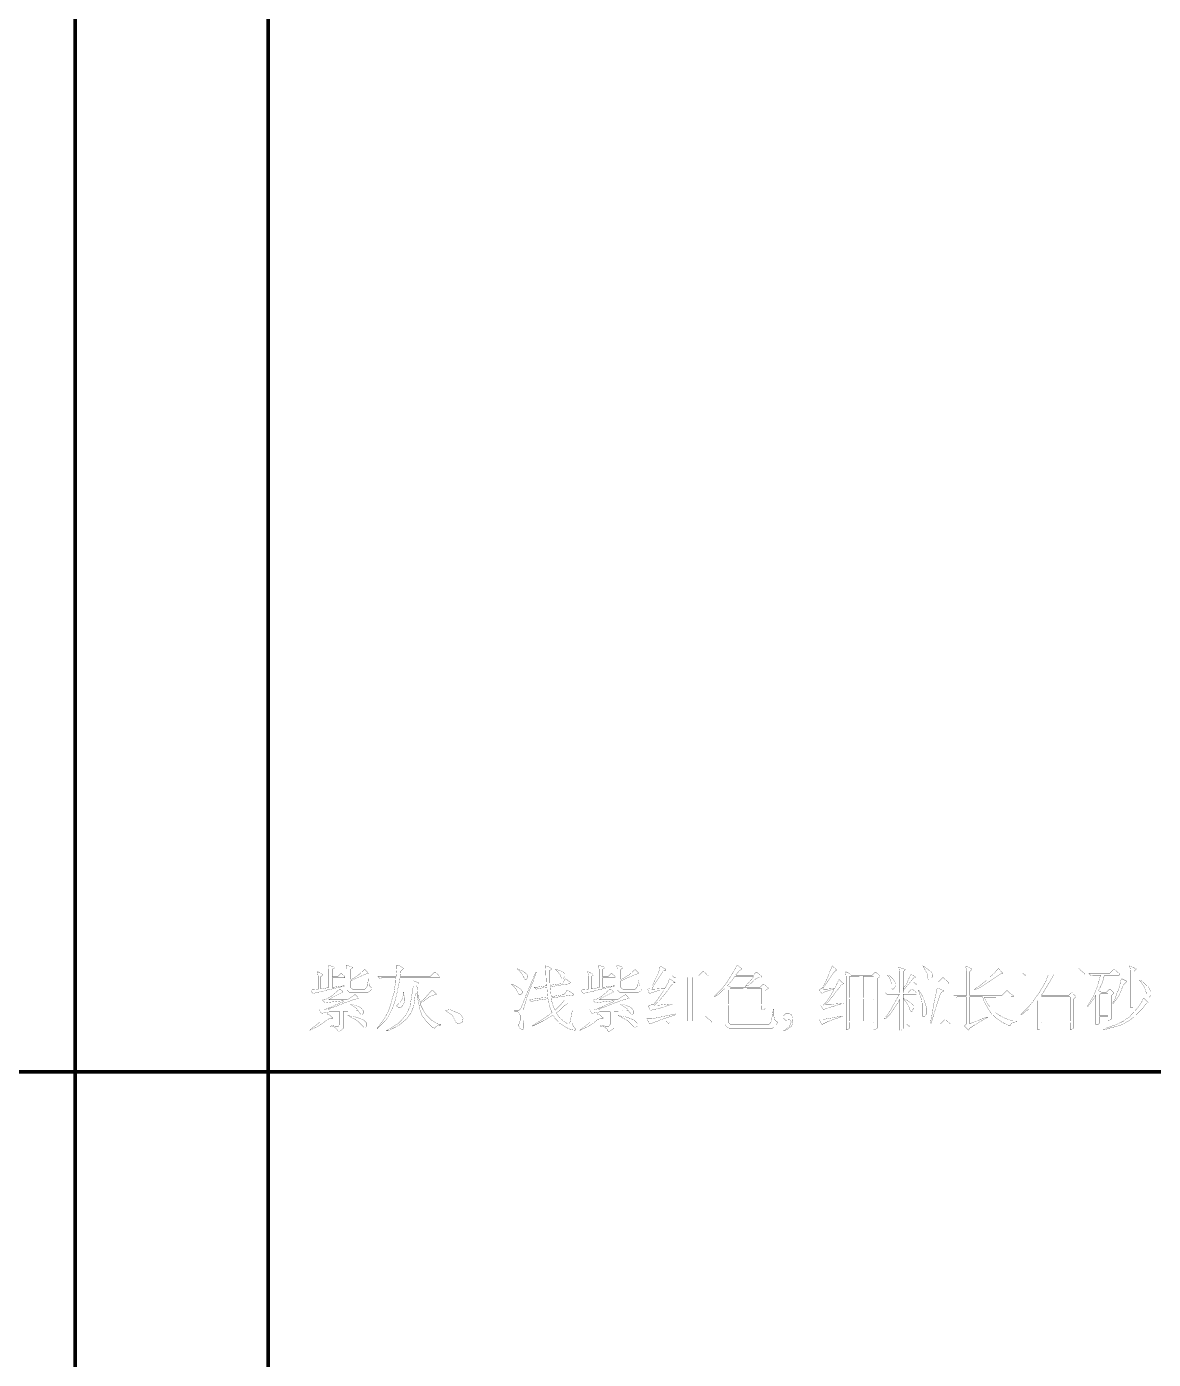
# Model space of a CAD drawing. Extents: x 94 to 452, y -72 to 1042.
# Drawn here: x 208.7 to 267.1, y 833.6 to 902.6 of the extents above; entities that cross this region are included whole.
import ezdxf

# ---------------------------------------------------------------- set-up
doc = ezdxf.new("R2010")
doc.units = 0
doc.header["$MEASUREMENT"] = 0
doc.layers.add('TREE_LAYER', color=7, linetype='Continuous')

msp = doc.modelspace()

# ---------------------------------------------------------------- linework, layer by layer
at = {"layer": 'TREE_LAYER'}
for points, const_width, elevation in [([(211.22612, 908.832322), (211.22612, 848.485862)], 0.2, 60.34646), ([(221.22612, 908.832322), (221.22612, 848.485862)], 0.2, 60.34646), ([(224.33247, 854.009172), (224.318745, 854.009172), (224.318745, 853.981721), (224.359921, 853.80329), (224.359921, 852.842506), (224.318745, 852.82878), (224.263843, 852.82878), (223.975607, 852.773878), (223.948156, 852.773878), (223.948156, 853.418976), (224.05796, 853.487604), (224.05796, 853.487604), (224.05796, 853.52878), (223.769725, 853.679761), (223.810901, 853.432702), (223.810901, 852.760153), (223.78345, 852.746427), (223.440313, 852.718976), (223.48149, 852.609172), (223.550117, 852.540545), (224.071686, 852.664074), (224.085411, 852.664074), (224.208941, 852.705251), (224.222666, 852.705251), (224.33247, 852.732702), (224.359921, 852.732702), (224.469725, 852.760153), (224.48345, 852.760153), (224.60698, 852.801329), (224.620705, 852.801329), (225.155999, 852.911133), (225.155999, 852.938584), (225.128549, 852.938584), (224.648156, 852.869957), (224.579529, 852.869957), (224.579529, 852.869957), (224.538352, 852.869957), (224.538352, 852.869957), (224.538352, 853.336623), (224.538352, 853.350349), (225.197176, 853.350349), (225.197176, 853.418976), (225.018745, 853.569957), (224.977568, 853.569957), (224.826588, 853.418976), (224.538352, 853.418976), (224.538352, 853.418976), (224.538352, 853.789565), (224.648156, 853.858192), (224.648156, 853.858192), (224.648156, 853.899368), (224.33247, 854.009172), (224.33247, 854.009172)], 0.01, 20), ([(225.279529, 854.009172), (225.265803, 854.009172), (225.265803, 853.981721), (225.30698, 853.80329), (225.30698, 852.718976), (225.416784, 852.609172), (226.405019, 852.609172), (226.514823, 852.6778), (226.58345, 852.760153), (226.58345, 852.82878), (226.473647, 852.938584), (226.446196, 853.048388), (226.446196, 853.309172), (226.405019, 853.309172), (226.405019, 853.226819), (226.363843, 852.979761), (226.363843, 852.938584), (226.295215, 852.82878), (226.226588, 852.760153), (225.595215, 852.760153), (225.485411, 852.842506), (225.485411, 853.199368), (225.499137, 853.199368), (226.144235, 853.487604), (226.363843, 853.569957), (226.405019, 853.569957), (226.405019, 853.597408), (226.226588, 853.789565), (225.924627, 853.515055), (225.608941, 853.309172), (225.499137, 853.267996), (225.485411, 853.281721), (225.485411, 853.789565), (225.595215, 853.858192), (225.595215, 853.858192), (225.595215, 853.899368), (225.279529, 854.009172), (225.279529, 854.009172)], 0.01, 20), ([(227.969725, 854.009172), (227.887372, 854.009172), (227.887372, 853.871917), (227.846196, 853.418976), (226.899137, 853.418976), (227.008941, 853.309172), (227.050117, 853.309172), (227.091294, 853.350349), (227.83247, 853.350349), (227.83247, 853.336623), (227.818745, 853.199368), (227.818745, 853.117016), (227.750117, 852.650349), (227.750117, 852.609172), (227.599137, 852.101329), (227.599137, 852.060153), (227.448156, 851.620937), (227.269725, 851.291525), (227.118745, 851.071917), (226.899137, 850.783682), (226.871686, 850.715055), (227.28345, 851.126819), (227.420705, 851.291525), (227.667764, 851.799368), (227.818745, 852.238584), (227.859921, 852.430741), (227.928549, 852.705251), (227.928549, 852.732702), (228.038352, 853.25427), (228.052078, 853.350349), (230.124627, 853.350349), (230.124627, 853.418976), (229.877568, 853.638584), (229.836392, 853.638584), (229.616784, 853.418976), (228.052078, 853.418976), (228.052078, 853.446427), (228.079529, 853.679761), (228.216784, 853.817016), (228.216784, 853.858192), (227.969725, 854.009172), (227.969725, 854.009172)], 0.01, 20), ([(235.10698, 853.638584), (235.079529, 853.638584), (235.065803, 853.624859), (234.928549, 853.281721), (234.928549, 853.267996), (234.750117, 852.869957), (234.667764, 852.650349), (234.530509, 852.348388), (234.530509, 852.320937), (234.310901, 851.771917), (234.201098, 851.662114), (233.98149, 851.662114), (233.98149, 851.620937), (234.118745, 851.620937), (234.242274, 851.511133), (234.269725, 851.415055), (234.269725, 851.140545), (234.201098, 850.934663), (234.201098, 850.85231), (234.269725, 850.715055), (234.365803, 850.673878), (234.420705, 850.673878), (234.448156, 850.742506), (234.448156, 851.017016), (234.420705, 851.140545), (234.420705, 851.70329), (234.461882, 851.785643), (234.626588, 852.348388), (234.763843, 852.705251), (234.777568, 852.760153), (234.928549, 853.117016), (234.942274, 853.158192), (235.093254, 853.583682), (235.10698, 853.638584), (235.10698, 853.638584)], 0.01, 20), ([(234.13247, 853.817016), (234.118745, 853.817016), (234.242274, 853.707212), (234.379529, 853.52878), (234.461882, 853.3778), (234.516784, 853.281721), (234.530509, 853.267996), (234.599137, 853.267996), (234.667764, 853.3778), (234.667764, 853.460153), (234.599137, 853.556231), (234.379529, 853.707212), (234.13247, 853.817016), (234.13247, 853.817016)], 0.01, 20), ([(235.601098, 853.967996), (235.587372, 853.967996), (235.587372, 853.871917), (235.587372, 853.871917), (235.601098, 853.679761), (235.601098, 853.679761), (235.601098, 853.583682), (235.601098, 853.583682), (235.628549, 853.048388), (235.642274, 852.938584), (235.614823, 852.938584), (235.175607, 852.869957), (234.997176, 852.869957), (235.10698, 852.760153), (235.216784, 852.801329), (235.642274, 852.856231), (235.655999, 852.842506), (235.697176, 852.362114), (235.68345, 852.348388), (235.505019, 852.320937), (235.463843, 852.320937), (235.244235, 852.293486), (234.997176, 852.25231), (234.942274, 852.25231), (234.750117, 852.211133), (234.859921, 852.101329), (234.887372, 852.101329), (234.997176, 852.169957), (235.710901, 852.266035), (235.724627, 852.25231), (235.738352, 852.12878), (235.765803, 852.032702), (235.834431, 851.744466), (235.930509, 851.566035), (235.724627, 851.401329), (235.299137, 851.113094), (234.928549, 850.893486), (234.928549, 850.85231), (235.505019, 851.140545), (235.985411, 851.42878), (236.067764, 851.264074), (236.328549, 850.989565), (236.644235, 850.783682), (236.891294, 850.673878), (237.124627, 850.632702), (237.124627, 850.715055), (237.014823, 850.85231), (236.973647, 851.030741), (236.973647, 851.662114), (236.946196, 851.497408), (236.93247, 851.442506), (236.863843, 851.099368), (236.863843, 851.071917), (236.795215, 850.962114), (236.726588, 850.962114), (236.465803, 851.15427), (236.273647, 851.332702), (236.150117, 851.524859), (236.163843, 851.55231), (236.273647, 851.620937), (236.575607, 851.922898), (236.754039, 852.032702), (236.575607, 852.211133), (236.397176, 851.991525), (236.08149, 851.675839), (236.054039, 851.717016), (235.985411, 851.881721), (235.916784, 852.101329), (235.889333, 852.279761), (235.889333, 852.293486), (235.916784, 852.307212), (236.08149, 852.320937), (236.273647, 852.362114), (236.301098, 852.362114), (236.561882, 852.40329), (237.028549, 852.458192), (237.055999, 852.471917), (237.055999, 852.499368), (236.836392, 852.650349), (236.685411, 852.718976), (236.644235, 852.609172), (236.534431, 852.471917), (236.479529, 852.471917), (235.889333, 852.375839), (235.875607, 852.40329), (235.834431, 852.883682), (235.834431, 852.883682), (236.630509, 853.020937), (236.671686, 853.020937), (236.767764, 853.034663), (236.891294, 853.048388), (236.905019, 853.048388), (236.905019, 853.089565), (236.616784, 853.309172), (236.465803, 853.048388), (236.410901, 853.048388), (235.834431, 852.966035), (235.820705, 852.993486), (235.820705, 853.034663), (235.80698, 853.144466), (235.80698, 853.748388), (235.820705, 853.748388), (235.916784, 853.789565), (235.916784, 853.817016), (235.779529, 853.899368), (235.601098, 853.967996), (235.601098, 853.967996)], 0.01, 20), ([(236.108941, 853.789565), (236.095215, 853.789565), (236.218745, 853.666035), (236.355999, 853.487604), (236.397176, 853.350349), (236.424627, 853.309172), (236.50698, 853.309172), (236.575607, 853.418976), (236.575607, 853.569957), (236.452078, 853.679761), (236.259921, 853.748388), (236.205019, 853.762114), (236.108941, 853.789565), (236.108941, 853.789565)], 0.01, 20), ([(238.33247, 854.009172), (238.318745, 854.009172), (238.318745, 853.981721), (238.359921, 853.80329), (238.359921, 852.842506), (238.318745, 852.82878), (238.263843, 852.82878), (237.975607, 852.773878), (237.948156, 852.773878), (237.948156, 853.418976), (238.05796, 853.487604), (238.05796, 853.487604), (238.05796, 853.52878), (237.769725, 853.679761), (237.810901, 853.432702), (237.810901, 852.760153), (237.78345, 852.746427), (237.440313, 852.718976), (237.48149, 852.609172), (237.550117, 852.540545), (238.071686, 852.664074), (238.085411, 852.664074), (238.208941, 852.705251), (238.222666, 852.705251), (238.33247, 852.732702), (238.359921, 852.732702), (238.469725, 852.760153), (238.48345, 852.760153), (238.60698, 852.801329), (238.620705, 852.801329), (239.155999, 852.911133), (239.155999, 852.938584), (239.128549, 852.938584), (238.648156, 852.869957), (238.579529, 852.869957), (238.579529, 852.869957), (238.538352, 852.869957), (238.538352, 852.869957), (238.538352, 853.336623), (238.538352, 853.350349), (239.197176, 853.350349), (239.197176, 853.418976), (239.018745, 853.569957), (238.977568, 853.569957), (238.826588, 853.418976), (238.538352, 853.418976), (238.538352, 853.418976), (238.538352, 853.789565), (238.648156, 853.858192), (238.648156, 853.858192), (238.648156, 853.899368), (238.33247, 854.009172), (238.33247, 854.009172)], 0.01, 20), ([(239.279529, 854.009172), (239.265803, 854.009172), (239.265803, 853.981721), (239.30698, 853.80329), (239.30698, 852.718976), (239.416784, 852.609172), (240.405019, 852.609172), (240.514823, 852.6778), (240.58345, 852.760153), (240.58345, 852.82878), (240.473647, 852.938584), (240.446196, 853.048388), (240.446196, 853.309172), (240.405019, 853.309172), (240.405019, 853.226819), (240.363843, 852.979761), (240.363843, 852.938584), (240.295215, 852.82878), (240.226588, 852.760153), (239.595215, 852.760153), (239.485411, 852.842506), (239.485411, 853.199368), (239.499137, 853.199368), (240.144235, 853.487604), (240.363843, 853.569957), (240.405019, 853.569957), (240.405019, 853.597408), (240.226588, 853.789565), (239.924627, 853.515055), (239.608941, 853.309172), (239.499137, 853.267996), (239.485411, 853.281721), (239.485411, 853.789565), (239.595215, 853.858192), (239.595215, 853.858192), (239.595215, 853.899368), (239.279529, 854.009172), (239.279529, 854.009172)], 0.01, 20), ([(241.530509, 853.967996), (241.516784, 853.940545), (241.448156, 853.638584), (241.269725, 853.281721), (241.118745, 852.938584), (241.008941, 852.82878), (240.871686, 852.760153), (240.940313, 852.581721), (240.98149, 852.540545), (241.516784, 852.718976), (241.708941, 852.718976), (241.708941, 852.718976), (241.667764, 852.650349), (241.379529, 852.211133), (241.159921, 851.950349), (241.077568, 851.950349), (240.899137, 851.922898), (241.008941, 851.662114), (241.585411, 851.799368), (242.148156, 851.991525), (241.969725, 851.991525), (241.338352, 851.922898), (241.28345, 851.922898), (241.228549, 851.936623), (241.269725, 851.9778), (241.475607, 852.169957), (241.667764, 852.389565), (241.928549, 852.718976), (242.079529, 852.938584), (242.216784, 853.089565), (242.299137, 853.089565), (242.216784, 853.171917), (241.997176, 853.309172), (241.928549, 853.089565), (241.750117, 852.787604), (241.750117, 852.801329), (241.68149, 852.801329), (241.159921, 852.760153), (241.091294, 852.760153), (241.228549, 853.020937), (241.667764, 853.679761), (241.750117, 853.748388), (241.818745, 853.748388), (241.818745, 853.789565), (241.530509, 853.967996), (241.530509, 853.967996)], 0.01, 20), ([(243.767764, 853.679761), (243.726588, 853.679761), (243.50698, 853.460153), (242.148156, 853.460153), (242.25796, 853.350349), (242.299137, 853.350349), (242.326588, 853.3778), (242.944235, 853.3778), (242.95796, 853.3778), (242.95796, 851.113094), (242.944235, 851.113094), (241.818745, 851.113094), (241.928549, 851.00329), (241.969725, 851.00329), (241.997176, 851.044466), (244.165803, 851.044466), (244.165803, 851.113094), (244.014823, 851.222898), (243.863843, 851.373878), (243.836392, 851.373878), (243.575607, 851.113094), (243.177568, 851.113094), (243.177568, 851.113094), (243.177568, 853.3778), (243.177568, 853.3778), (244.014823, 853.3778), (244.014823, 853.460153), (243.767764, 853.679761), (243.767764, 853.679761)], 0.01, 20), ([(245.510901, 854.009172), (245.497176, 853.995447), (245.48345, 853.967996), (245.318745, 853.666035), (244.989333, 853.130741), (244.701098, 852.760153), (244.330509, 852.389565), (244.330509, 852.362114), (244.550117, 852.499368), (244.742274, 852.691525), (244.865803, 852.787604), (244.879529, 852.787604), (244.879529, 852.787604), (244.879529, 850.934663), (244.879529, 850.920937), (244.961882, 850.811133), (245.099137, 850.742506), (247.336392, 850.742506), (247.336392, 850.756231), (247.43247, 850.811133), (247.528549, 850.907212), (247.58345, 851.00329), (247.58345, 851.071917), (247.555999, 851.071917), (247.446196, 851.181721), (247.405019, 851.401329), (247.405019, 851.730741), (247.363843, 851.730741), (247.363843, 851.620937), (247.336392, 851.42878), (247.336392, 851.401329), (247.254039, 851.044466), (247.144235, 850.934663), (245.167764, 850.934663), (245.05796, 851.044466), (245.05796, 851.909172), (245.071686, 851.922898), (246.773647, 851.922898), (246.787372, 851.909172), (246.787372, 851.70329), (246.828549, 851.70329), (246.924627, 851.730741), (246.965803, 851.771917), (246.965803, 852.691525), (247.103058, 852.787604), (247.116784, 852.801329), (247.116784, 852.82878), (246.897176, 853.020937), (246.855999, 853.020937), (246.705019, 852.869957), (245.167764, 852.869957), (245.016784, 852.938584), (245.003058, 852.938584), (245.250117, 853.226819), (245.387372, 853.418976), (246.334431, 853.418976), (246.348156, 853.3778), (245.936392, 852.911133), (246.128549, 852.979761), (246.485411, 853.309172), (246.663843, 853.3778), (246.787372, 853.3778), (246.787372, 853.418976), (246.526588, 853.638584), (246.485411, 853.638584), (246.348156, 853.487604), (245.455999, 853.487604), (245.442274, 853.501329), (245.60698, 853.707212), (245.75796, 853.817016), (245.510901, 854.009172), (245.510901, 854.009172)], 0.01, 20), ([(250.424627, 853.967996), (250.410901, 853.95427), (250.369725, 853.817016), (250.355999, 853.80329), (250.301098, 853.65231), (250.301098, 853.638584), (250.08149, 853.10329), (249.944235, 852.869957), (249.861882, 852.787604), (249.752078, 852.718976), (249.903058, 852.540545), (250.054039, 852.622898), (250.342274, 852.718976), (250.479529, 852.760153), (250.520705, 852.718976), (250.301098, 852.362114), (250.163843, 852.142506), (249.944235, 851.922898), (249.834431, 851.922898), (249.971686, 851.70329), (250.479529, 851.881721), (250.520705, 851.881721), (250.603058, 851.909172), (250.630509, 851.922898), (250.891294, 851.991525), (251.001098, 851.991525), (251.001098, 852.032702), (250.685411, 852.005251), (250.685411, 852.005251), (250.575607, 851.991525), (250.575607, 851.991525), (250.50698, 851.991525), (250.355999, 851.950349), (250.122666, 851.950349), (250.08149, 851.991525), (250.246196, 852.115055), (250.38345, 852.320937), (250.465803, 852.40329), (250.603058, 852.609172), (250.822666, 852.869957), (250.891294, 852.979761), (251.042274, 853.048388), (250.891294, 853.158192), (250.78149, 853.267996), (250.561882, 852.801329), (250.246196, 852.773878), (250.246196, 852.773878), (250.136392, 852.760153), (250.136392, 852.760153), (249.971686, 852.760153), (249.944235, 852.801329), (250.08149, 852.979761), (250.191294, 853.158192), (250.493254, 853.597408), (250.603058, 853.720937), (250.671686, 853.748388), (250.424627, 853.967996), (250.424627, 853.967996)], 0.01, 20), ([(251.110901, 853.679761), (251.110901, 853.679761), (251.110901, 853.65231), (251.152078, 853.432702), (251.152078, 850.673878), (251.234431, 850.673878), (251.289333, 850.701329), (251.330509, 850.742506), (251.330509, 851.030741), (251.330509, 851.044466), (252.565803, 851.044466), (252.579529, 851.030741), (252.579529, 850.673878), (252.620705, 850.673878), (252.716784, 850.715055), (252.75796, 850.742506), (252.75796, 853.309172), (252.895215, 853.405251), (252.908941, 853.418976), (252.908941, 853.460153), (252.689333, 853.638584), (252.648156, 853.638584), (252.497176, 853.487604), (251.412862, 853.487604), (251.399137, 853.52878), (251.110901, 853.679761), (251.110901, 853.679761)], 0.01, 20), ([(253.88345, 853.899368), (253.88345, 853.899368), (253.88345, 853.871917), (253.910901, 853.693486), (253.910901, 852.581721), (253.910901, 852.581721), (253.18345, 852.581721), (253.293254, 852.471917), (253.334431, 852.471917), (253.361882, 852.499368), (253.910901, 852.499368), (253.910901, 852.499368), (253.403058, 851.593486), (253.252078, 851.373878), (253.114823, 851.222898), (253.224627, 851.264074), (253.444235, 851.483682), (253.73247, 851.922898), (253.842274, 852.060153), (253.910901, 852.224859), (253.910901, 852.224859), (253.910901, 850.632702), (253.993254, 850.632702), (254.061882, 850.673878), (254.103058, 850.715055), (254.103058, 852.279761), (254.103058, 852.279761), (254.116784, 852.266035), (254.28149, 852.060153), (254.391294, 851.867996), (254.459921, 851.675839), (254.501098, 851.620937), (254.569725, 851.620937), (254.652078, 851.799368), (254.652078, 851.881721), (254.610901, 851.950349), (254.597176, 851.9778), (254.43247, 852.101329), (254.254039, 852.211133), (254.103058, 852.293486), (254.103058, 852.499368), (254.103058, 852.499368), (254.789333, 852.499368), (254.789333, 852.581721), (254.58345, 852.760153), (254.542274, 852.760153), (254.350117, 852.581721), (254.103058, 852.581721), (254.103058, 852.581721), (254.103058, 852.691525), (254.43247, 853.089565), (254.652078, 853.350349), (254.761882, 853.3778), (254.652078, 853.460153), (254.501098, 853.52878), (254.28149, 853.048388), (254.130509, 852.842506), (254.103058, 852.718976), (254.103058, 852.718976), (254.103058, 853.679761), (254.199137, 853.748388), (254.212862, 853.789565), (253.88345, 853.899368), (253.88345, 853.899368)], 0.01, 20), ([(255.13247, 853.967996), (255.118745, 853.967996), (255.13247, 853.95427), (255.338352, 853.597408), (255.379529, 853.364074), (255.40698, 853.240545), (255.420705, 853.240545), (255.489333, 853.240545), (255.571686, 853.322898), (255.640313, 853.418976), (255.640313, 853.501329), (255.571686, 853.638584), (255.544235, 853.666035), (255.352078, 853.817016), (255.201098, 853.926819), (255.13247, 853.967996), (255.13247, 853.967996)], 0.01, 20), ([(257.342274, 853.967996), (257.342274, 853.967996), (257.342274, 853.940545), (257.38345, 853.720937), (257.38345, 852.430741), (257.369725, 852.430741), (256.724627, 852.430741), (256.834431, 852.320937), (256.861882, 852.320937), (256.903058, 852.362114), (257.369725, 852.362114), (257.38345, 852.348388), (257.38345, 850.962114), (257.273647, 850.85231), (257.493254, 850.632702), (257.561882, 850.742506), (257.575607, 850.756231), (257.78149, 850.893486), (258.152078, 851.113094), (258.412862, 851.264074), (258.48149, 851.291525), (258.399137, 851.291525), (258.289333, 851.264074), (257.93247, 851.113094), (257.905019, 851.113094), (257.630509, 851.00329), (257.561882, 850.962114), (257.561882, 850.975839), (257.561882, 852.348388), (257.561882, 852.362114), (258.220705, 852.362114), (258.220705, 852.348388), (258.289333, 852.142506), (258.316784, 852.087604), (258.508941, 851.744466), (258.687372, 851.483682), (258.893254, 851.291525), (259.236392, 851.044466), (259.648156, 850.85231), (259.648156, 850.893486), (259.75796, 851.044466), (259.977568, 851.071917), (259.977568, 851.113094), (259.785411, 851.113094), (259.359921, 851.264074), (259.099137, 851.401329), (258.879529, 851.55231), (258.605019, 851.826819), (258.440313, 852.060153), (258.303058, 852.348388), (259.799137, 852.362114), (259.799137, 852.430741), (259.648156, 852.540545), (259.497176, 852.691525), (259.469725, 852.691525), (259.208941, 852.430741), (257.561882, 852.430741), (257.561882, 852.430741), (257.561882, 853.679761), (257.671686, 853.789565), (257.671686, 853.817016), (257.493254, 853.899368), (257.342274, 853.967996), (257.342274, 853.967996)], 0.01, 20), ([(259.05796, 853.817016), (259.030509, 853.817016), (258.90698, 853.693486), (258.810901, 853.569957), (258.591294, 853.391525), (258.426588, 853.226819), (258.069725, 852.938584), (257.850117, 852.801329), (257.78149, 852.718976), (258.124627, 852.869957), (258.961882, 853.418976), (259.099137, 853.52878), (259.208941, 853.569957), (259.277568, 853.569957), (259.05796, 853.817016), (259.05796, 853.817016)], 0.01, 20), ([(263.189333, 853.858192), (263.148156, 853.858192), (262.887372, 853.597408), (260.293254, 853.597408), (260.403058, 853.487604), (260.444235, 853.487604), (260.471686, 853.52878), (261.624627, 853.52878), (261.624627, 853.515055), (261.487372, 853.158192), (261.130509, 852.540545), (261.020705, 852.40329), (260.842274, 852.142506), (260.622666, 851.881721), (260.18345, 851.442506), (260.293254, 851.483682), (260.512862, 851.662114), (260.622666, 851.730741), (261.061882, 852.169957), (261.061882, 852.169957), (261.061882, 850.673878), (261.144235, 850.673878), (261.199137, 850.701329), (261.240313, 850.742506), (261.240313, 851.030741), (261.254039, 851.044466), (262.736392, 851.044466), (262.750117, 851.030741), (262.750117, 850.673878), (262.791294, 850.673878), (262.887372, 850.715055), (262.928549, 850.742506), (262.928549, 852.25231), (263.038352, 852.362114), (263.038352, 852.389565), (262.859921, 852.581721), (262.818745, 852.581721), (262.667764, 852.430741), (261.267764, 852.430741), (261.254039, 852.444466), (261.350117, 852.567996), (261.679529, 853.117016), (261.70698, 853.158192), (261.912862, 853.52878), (263.477568, 853.52878), (263.477568, 853.597408), (263.326588, 853.707212), (263.189333, 853.858192), (263.189333, 853.858192)], 0.01, 20), ([(265.042274, 853.789565), (265.001098, 853.789565), (264.78149, 853.569957), (263.724627, 853.569957), (263.834431, 853.460153), (263.861882, 853.460153), (263.903058, 853.487604), (264.328549, 853.487604), (264.328549, 853.487604), (264.23247, 853.158192), (264.23247, 853.117016), (264.191294, 853.007212), (264.163843, 852.897408), (264.054039, 852.636623), (263.944235, 852.362114), (263.68345, 851.964074), (263.642274, 851.881721), (263.642274, 851.881721), (263.68345, 851.881721), (263.697176, 851.895447), (263.971686, 852.266035), (264.08149, 852.444466), (264.08149, 852.444466), (264.08149, 850.934663), (264.177568, 850.934663), (264.23247, 850.962114), (264.273647, 851.00329), (264.273647, 851.332702), (264.273647, 851.332702), (264.699137, 851.332702), (264.712862, 851.332702), (264.712862, 851.15427), (264.754039, 851.15427), (264.850117, 851.181721), (264.891294, 851.222898), (264.891294, 852.430741), (265.001098, 852.540545), (265.001098, 852.581721), (264.822666, 852.760153), (264.78149, 852.760153), (264.630509, 852.609172), (264.369725, 852.609172), (264.218745, 852.6778), (264.218745, 852.691525), (264.38345, 853.007212), (264.493254, 853.336623), (264.493254, 853.391525), (264.534431, 853.487604), (265.289333, 853.487604), (265.289333, 853.569957), (265.042274, 853.789565), (265.042274, 853.789565)], 0.01, 20), ([(265.852078, 853.967996), (265.838352, 853.967996), (265.838352, 853.940545), (265.879529, 853.720937), (265.879529, 851.813094), (265.948156, 851.813094), (266.016784, 851.840545), (266.05796, 851.881721), (266.05796, 853.679761), (266.167764, 853.789565), (266.167764, 853.817016), (265.989333, 853.899368), (265.852078, 853.967996), (265.852078, 853.967996)], 0.01, 20), ([(228.738352, 853.199368), (228.738352, 853.199368), (228.738352, 852.924859), (228.601098, 852.073878), (228.587372, 851.909172), (228.367764, 851.442506), (228.148156, 851.181721), (227.955999, 850.989565), (227.338352, 850.605251), (227.434431, 850.605251), (227.997176, 850.893486), (228.408941, 851.236623), (228.628549, 851.55231), (228.765803, 851.909172), (228.80698, 852.224859), (228.848156, 852.567996), (228.95796, 852.499368), (228.95796, 852.307212), (228.999137, 852.12878), (229.095215, 851.662114), (229.191294, 851.401329), (229.218745, 851.360153), (229.424627, 851.085643), (229.726588, 850.783682), (229.822666, 850.742506), (229.836392, 850.742506), (229.946196, 850.85231), (230.165803, 850.893486), (230.165803, 850.934663), (230.055999, 850.934663), (229.685411, 851.15427), (229.424627, 851.415055), (229.246196, 851.689565), (229.095215, 851.991525), (229.095215, 852.060153), (229.108941, 852.073878), (229.218745, 852.101329), (229.603058, 852.389565), (229.905019, 852.499368), (229.946196, 852.499368), (229.726588, 852.718976), (229.685411, 852.718976), (229.685411, 852.691525), (229.397176, 852.362114), (229.23247, 852.197408), (229.108941, 852.101329), (229.054039, 852.183682), (228.985411, 852.458192), (228.95796, 852.773878), (228.916784, 852.938584), (228.916784, 852.938584), (229.026588, 853.048388), (229.026588, 853.089565), (228.738352, 853.199368), (228.738352, 853.199368)], 0.01, 20), ([(233.844235, 853.020937), (233.830509, 853.020937), (233.954039, 852.897408), (234.091294, 852.718976), (234.159921, 852.567996), (234.228549, 852.471917), (234.228549, 852.471917), (234.310901, 852.471917), (234.379529, 852.567996), (234.379529, 852.650349), (234.310901, 852.760153), (234.091294, 852.911133), (233.844235, 853.020937), (233.844235, 853.020937)], 0.01, 20), ([(251.330509, 853.418976), (251.330509, 853.418976), (251.838352, 853.418976), (251.838352, 853.418976), (251.838352, 852.320937), (251.838352, 852.320937), (251.330509, 852.320937), (251.330509, 852.320937), (251.330509, 853.418976), (251.330509, 853.418976)], 0.01, 20), ([(252.030509, 853.418976), (252.030509, 853.418976), (252.565803, 853.418976), (252.579529, 853.418976), (252.579529, 852.320937), (252.565803, 852.320937), (252.030509, 852.320937), (252.030509, 852.320937), (252.030509, 853.418976), (252.030509, 853.418976)], 0.01, 20), ([(253.30698, 853.487604), (253.293254, 853.487604), (253.403058, 853.350349), (253.471686, 853.171917), (253.512862, 852.993486), (253.512862, 852.801329), (253.554039, 852.760153), (253.58149, 852.760153), (253.663843, 852.842506), (253.73247, 852.938584), (253.73247, 853.020937), (253.663843, 853.158192), (253.595215, 853.267996), (253.403058, 853.460153), (253.30698, 853.487604), (253.30698, 853.487604)], 0.01, 20), ([(256.189333, 853.350349), (256.148156, 853.350349), (255.928549, 853.130741), (254.652078, 853.130741), (254.761882, 853.020937), (254.789333, 853.020937), (254.830509, 853.048388), (256.436392, 853.048388), (256.436392, 853.130741), (256.189333, 853.350349), (256.189333, 853.350349)], 0.01, 20), ([(265.412862, 853.309172), (265.399137, 853.295447), (265.261882, 852.718976), (265.179529, 852.581721), (265.069725, 852.25231), (264.973647, 852.073878), (264.93247, 851.991525), (264.959921, 851.991525), (264.973647, 852.005251), (265.261882, 852.389565), (265.508941, 852.979761), (265.659921, 853.130741), (265.701098, 853.130741), (265.687372, 853.171917), (265.412862, 853.309172), (265.412862, 853.309172)], 0.01, 20), ([(266.401098, 853.240545), (266.318745, 853.240545), (266.401098, 853.158192), (266.565803, 852.911133), (266.579529, 852.883682), (266.648156, 852.732702), (266.716784, 852.485643), (266.716784, 852.362114), (266.75796, 852.320937), (266.826588, 852.320937), (266.936392, 852.458192), (266.936392, 852.622898), (266.867764, 852.760153), (266.799137, 852.869957), (266.552078, 853.10329), (266.401098, 853.240545), (266.401098, 853.240545)], 0.01, 20), ([(224.950117, 852.760153), (224.908941, 852.760153), (224.771686, 852.636623), (224.552078, 852.444466), (224.510901, 852.40329), (224.250117, 852.25231), (224.05796, 852.211133), (224.05796, 852.169957), (224.167764, 852.060153), (225.155999, 852.169957), (225.155999, 852.169957), (225.087372, 852.101329), (224.716784, 851.950349), (224.510901, 851.840545), (224.442274, 851.826819), (224.222666, 851.730741), (224.208941, 851.730741), (224.112862, 851.70329), (223.879529, 851.70329), (223.920705, 851.593486), (223.989333, 851.511133), (224.414823, 851.593486), (224.785411, 851.593486), (224.785411, 851.593486), (224.854039, 851.593486), (224.854039, 851.593486), (224.922666, 851.593486), (224.922666, 851.607212), (224.936392, 851.593486), (224.936392, 850.934663), (224.867764, 850.85231), (224.661882, 850.85231), (224.455999, 850.893486), (224.428549, 850.893486), (224.428549, 850.85231), (224.60698, 850.824859), (224.716784, 850.742506), (224.799137, 850.673878), (224.826588, 850.564074), (224.950117, 850.605251), (225.046196, 850.673878), (225.128549, 850.742506), (225.128549, 851.607212), (225.128549, 851.620937), (225.197176, 851.620937), (225.197176, 851.620937), (225.265803, 851.620937), (225.279529, 851.620937), (225.348156, 851.620937), (225.348156, 851.634663), (225.416784, 851.634663), (225.416784, 851.634663), (225.485411, 851.634663), (225.499137, 851.634663), (225.567764, 851.634663), (225.567764, 851.648388), (225.636392, 851.648388), (225.636392, 851.648388), (225.705019, 851.648388), (225.718745, 851.648388), (225.787372, 851.648388), (225.787372, 851.662114), (225.855999, 851.662114), (225.869725, 851.662114), (226.034431, 851.442506), (226.075607, 851.442506), (226.144235, 851.511133), (226.144235, 851.662114), (226.00698, 851.813094), (225.759921, 851.922898), (225.746196, 851.922898), (225.540313, 851.991525), (225.45796, 851.991525), (225.787372, 851.771917), (225.842274, 851.70329), (225.828549, 851.70329), (224.387372, 851.70329), (224.318745, 851.730741), (224.648156, 851.840545), (225.197176, 852.060153), (225.238352, 852.073878), (225.691294, 852.238584), (225.924627, 852.279761), (225.746196, 852.471917), (225.705019, 852.471917), (225.30698, 852.211133), (224.373647, 852.211133), (224.359921, 852.211133), (224.510901, 852.320937), (224.510901, 852.320937), (225.087372, 852.609172), (225.087372, 852.609172), (225.087372, 852.650349), (224.950117, 852.760153), (224.950117, 852.760153)], 0.01, 20), ([(228.25796, 852.609172), (228.216784, 852.609172), (228.216784, 852.430741), (228.148156, 852.211133), (228.038352, 852.060153), (227.887372, 851.922898), (227.887372, 851.881721), (227.969725, 851.813094), (228.079529, 851.813094), (228.175607, 851.881721), (228.25796, 852.060153), (228.299137, 852.169957), (228.299137, 852.293486), (228.25796, 852.430741), (228.25796, 852.609172), (228.25796, 852.609172)], 0.01, 20), ([(238.950117, 852.760153), (238.908941, 852.760153), (238.771686, 852.636623), (238.552078, 852.444466), (238.510901, 852.40329), (238.250117, 852.25231), (238.05796, 852.211133), (238.05796, 852.169957), (238.167764, 852.060153), (239.155999, 852.169957), (239.155999, 852.169957), (239.087372, 852.101329), (238.716784, 851.950349), (238.510901, 851.840545), (238.442274, 851.826819), (238.222666, 851.730741), (238.208941, 851.730741), (238.112862, 851.70329), (237.879529, 851.70329), (237.920705, 851.593486), (237.989333, 851.511133), (238.414823, 851.593486), (238.785411, 851.593486), (238.785411, 851.593486), (238.854039, 851.593486), (238.854039, 851.593486), (238.922666, 851.593486), (238.922666, 851.607212), (238.936392, 851.593486), (238.936392, 850.934663), (238.867764, 850.85231), (238.661882, 850.85231), (238.455999, 850.893486), (238.428549, 850.893486), (238.428549, 850.85231), (238.60698, 850.824859), (238.716784, 850.742506), (238.799137, 850.673878), (238.826588, 850.564074), (238.950117, 850.605251), (239.046196, 850.673878), (239.128549, 850.742506), (239.128549, 851.607212), (239.128549, 851.620937), (239.197176, 851.620937), (239.197176, 851.620937), (239.265803, 851.620937), (239.279529, 851.620937), (239.348156, 851.620937), (239.348156, 851.634663), (239.416784, 851.634663), (239.416784, 851.634663), (239.485411, 851.634663), (239.499137, 851.634663), (239.567764, 851.634663), (239.567764, 851.648388), (239.636392, 851.648388), (239.636392, 851.648388), (239.705019, 851.648388), (239.718745, 851.648388), (239.787372, 851.648388), (239.787372, 851.662114), (239.855999, 851.662114), (239.869725, 851.662114), (240.034431, 851.442506), (240.075607, 851.442506), (240.144235, 851.511133), (240.144235, 851.662114), (240.00698, 851.813094), (239.759921, 851.922898), (239.746196, 851.922898), (239.540313, 851.991525), (239.45796, 851.991525), (239.787372, 851.771917), (239.842274, 851.70329), (239.828549, 851.70329), (238.387372, 851.70329), (238.318745, 851.730741), (238.648156, 851.840545), (239.197176, 852.060153), (239.238352, 852.073878), (239.691294, 852.238584), (239.924627, 852.279761), (239.746196, 852.471917), (239.705019, 852.471917), (239.30698, 852.211133), (238.373647, 852.211133), (238.359921, 852.211133), (238.510901, 852.320937), (238.510901, 852.320937), (239.087372, 852.609172), (239.087372, 852.609172), (239.087372, 852.650349), (238.950117, 852.760153), (238.950117, 852.760153)], 0.01, 20), ([(245.126588, 852.787604), (245.140313, 852.801329), (245.826588, 852.801329), (245.826588, 852.787604), (245.826588, 851.991525), (245.826588, 851.991525), (245.071686, 851.991525), (245.05796, 851.991525), (245.05796, 852.718976), (245.126588, 852.787604), (245.126588, 852.787604)], 0.01, 20), ([(246.018745, 852.787604), (246.018745, 852.801329), (246.773647, 852.801329), (246.787372, 852.787604), (246.787372, 851.991525), (246.773647, 851.991525), (246.018745, 851.991525), (246.018745, 851.991525), (246.018745, 852.787604), (246.018745, 852.787604)], 0.01, 20), ([(251.330509, 852.238584), (251.330509, 852.25231), (251.838352, 852.25231), (251.838352, 852.238584), (251.838352, 851.113094), (251.838352, 851.113094), (251.330509, 851.113094), (251.330509, 851.113094), (251.330509, 852.238584), (251.330509, 852.238584)], 0.01, 20), ([(252.030509, 852.238584), (252.030509, 852.25231), (252.565803, 852.25231), (252.579529, 852.238584), (252.579529, 851.113094), (252.565803, 851.113094), (252.030509, 851.113094), (252.030509, 851.113094), (252.030509, 852.238584), (252.030509, 852.238584)], 0.01, 20), ([(255.859921, 852.82878), (255.859921, 852.82878), (255.859921, 852.787604), (255.708941, 852.087604), (255.68149, 851.922898), (255.640313, 851.689565), (255.640313, 851.648388), (255.503058, 850.975839), (255.489333, 850.962114), (254.28149, 850.962114), (254.391294, 850.85231), (254.43247, 850.85231), (254.459921, 850.893486), (256.546196, 850.893486), (256.546196, 850.962114), (256.299137, 851.181721), (256.25796, 851.181721), (256.038352, 850.962114), (255.544235, 850.962114), (255.544235, 850.975839), (255.599137, 851.140545), (255.68149, 851.42878), (255.887372, 852.087604), (255.887372, 852.101329), (256.038352, 852.540545), (256.120705, 852.622898), (256.189333, 852.650349), (256.189333, 852.691525), (255.859921, 852.82878), (255.859921, 852.82878)], 0.01, 20), ([(254.899137, 852.718976), (254.899137, 852.6778), (255.050117, 852.25231), (255.091294, 852.005251), (255.091294, 851.373878), (255.118745, 851.332702), (255.201098, 851.332702), (255.310901, 851.469957), (255.310901, 851.813094), (255.159921, 852.293486), (255.050117, 852.499368), (254.899137, 852.718976), (254.899137, 852.718976)], 0.01, 20), ([(261.240313, 852.348388), (261.254039, 852.362114), (262.736392, 852.362114), (262.750117, 852.348388), (262.750117, 851.113094), (262.736392, 851.113094), (261.254039, 851.113094), (261.240313, 851.113094), (261.240313, 852.348388), (261.240313, 852.348388)], 0.01, 20), ([(264.342274, 852.540545), (264.342274, 852.540545), (264.699137, 852.540545), (264.712862, 852.540545), (264.712862, 851.415055), (264.699137, 851.401329), (264.273647, 851.401329), (264.273647, 851.415055), (264.273647, 852.471917), (264.342274, 852.540545), (264.342274, 852.540545)], 0.01, 20), ([(266.579529, 852.279761), (266.538352, 852.279761), (266.497176, 852.169957), (266.318745, 851.881721), (266.167764, 851.70329), (265.90698, 851.42878), (265.838352, 851.332702), (265.659921, 851.222898), (265.522666, 851.113094), (265.152078, 850.934663), (264.534431, 850.715055), (264.452078, 850.715055), (264.452078, 850.673878), (264.561882, 850.673878), (264.78149, 850.742506), (265.110901, 850.824859), (265.426588, 850.920937), (265.769725, 851.113094), (266.016784, 851.291525), (266.552078, 851.813094), (266.60698, 851.922898), (266.716784, 852.032702), (266.799137, 852.032702), (266.799137, 852.060153), (266.579529, 852.279761), (266.579529, 852.279761)], 0.01, 20), ([(230.63247, 851.70329), (230.605019, 851.70329), (230.399137, 851.662114), (230.769725, 851.401329), (230.948156, 851.044466), (231.05796, 850.962114), (231.277568, 851.044466), (231.318745, 851.264074), (231.18149, 851.469957), (230.63247, 851.70329), (230.63247, 851.70329)], 0.01, 20), ([(224.291294, 851.483682), (224.277568, 851.483682), (224.277568, 851.442506), (223.893254, 851.058192), (223.646196, 850.85231), (223.550117, 850.783682), (223.371686, 850.632702), (223.78345, 850.824859), (224.05796, 851.00329), (224.277568, 851.181721), (224.455999, 851.264074), (224.579529, 851.264074), (224.579529, 851.291525), (224.538352, 851.291525), (224.387372, 851.442506), (224.291294, 851.483682), (224.291294, 851.483682)], 0.01, 20), ([(225.361882, 851.401329), (225.348156, 851.401329), (225.636392, 851.236623), (225.677568, 851.222898), (225.855999, 851.113094), (226.185411, 850.783682), (226.254039, 850.783682), (226.336392, 850.85231), (226.336392, 851.00329), (226.185411, 851.15427), (225.938352, 851.264074), (225.924627, 851.264074), (225.718745, 851.332702), (225.622666, 851.346427), (225.608941, 851.360153), (225.540313, 851.360153), (225.361882, 851.401329), (225.361882, 851.401329)], 0.01, 20), ([(238.291294, 851.483682), (238.277568, 851.483682), (238.277568, 851.442506), (237.893254, 851.058192), (237.646196, 850.85231), (237.550117, 850.783682), (237.371686, 850.632702), (237.78345, 850.824859), (238.05796, 851.00329), (238.277568, 851.181721), (238.455999, 851.264074), (238.579529, 851.264074), (238.579529, 851.291525), (238.538352, 851.291525), (238.387372, 851.442506), (238.291294, 851.483682), (238.291294, 851.483682)], 0.01, 20), ([(239.361882, 851.401329), (239.348156, 851.401329), (239.636392, 851.236623), (239.677568, 851.222898), (239.855999, 851.113094), (240.185411, 850.783682), (240.254039, 850.783682), (240.336392, 850.85231), (240.336392, 851.00329), (240.185411, 851.15427), (239.938352, 851.264074), (239.924627, 851.264074), (239.718745, 851.332702), (239.622666, 851.346427), (239.608941, 851.360153), (239.540313, 851.360153), (239.361882, 851.401329), (239.361882, 851.401329)], 0.01, 20), ([(242.326588, 851.483682), (241.063843, 851.222898), (240.830509, 851.222898), (240.967764, 850.975839), (240.98149, 850.962114), (241.214823, 851.044466), (241.667764, 851.222898), (242.326588, 851.442506), (242.326588, 851.442506), (242.326588, 851.483682), (242.326588, 851.483682)], 0.01, 20), ([(248.228549, 851.483682), (248.008941, 851.483682), (247.899137, 851.373878), (247.899137, 851.264074), (248.008941, 851.15427), (248.228549, 851.181721), (248.310901, 851.071917), (248.228549, 850.85231), (247.899137, 850.605251), (248.091294, 850.673878), (248.338352, 850.85231), (248.393254, 851.113094), (248.379529, 851.291525), (248.324627, 851.42878), (248.228549, 851.483682), (248.228549, 851.483682)], 0.01, 20), ([(251.001098, 851.373878), (250.905019, 851.373878), (250.465803, 851.2778), (250.246196, 851.250349), (250.191294, 851.236623), (250.108941, 851.222898), (249.95796, 851.181721), (249.752078, 851.181721), (249.903058, 850.934663), (250.205019, 851.085643), (251.001098, 851.373878), (251.001098, 851.373878)], 0.01, 20), ([(206.22612, 848.485862), (211.22612, 848.485862)], 0.2, 5), ([(211.22612, 848.485862), (211.22612, 798.147579)], 0.2, 50.338283), ([(211.22612, 848.485862), (221.22612, 848.485862)], 0.2, 10), ([(221.22612, 848.485862), (221.22612, 798.147579)], 0.2, 50.338283), ([(221.22612, 848.485862), (399.22612, 848.485862)], 0.2, 178)]:
    msp.add_lwpolyline(points, dxfattribs=dict(at, const_width=const_width, elevation=elevation))

doc.saveas('drawing.dxf')
